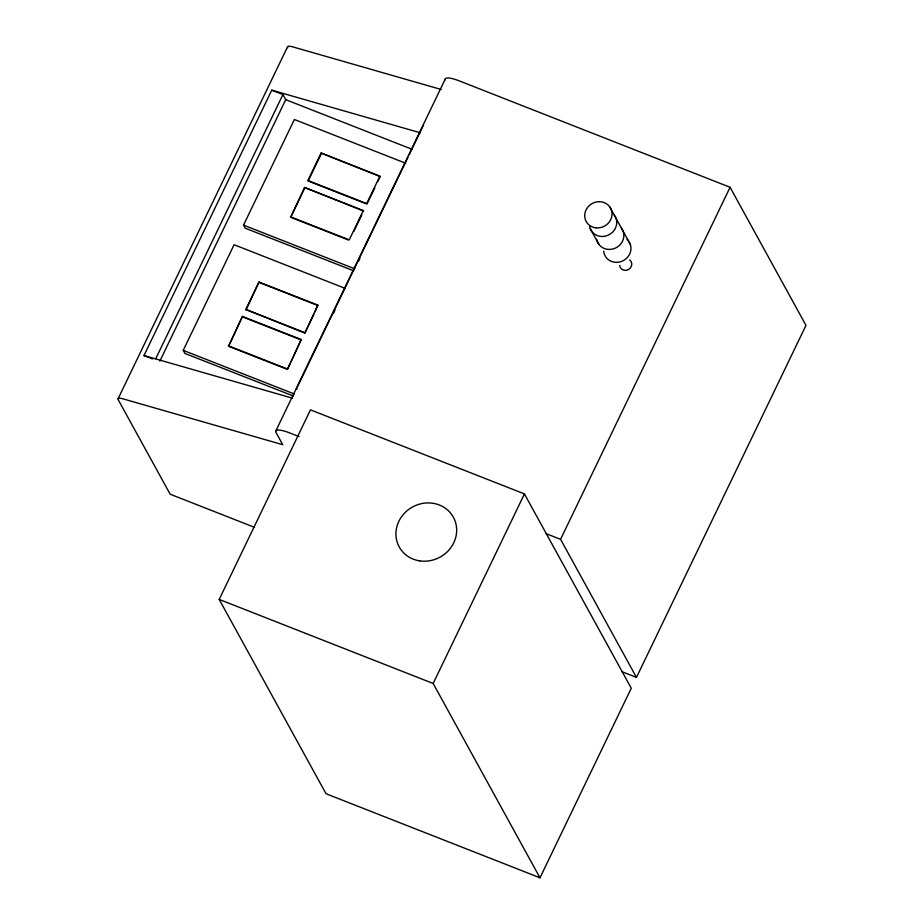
<?xml version="1.0" encoding="UTF-8"?>
<svg xmlns="http://www.w3.org/2000/svg" width="924" height="924" viewBox="0 0 924 924"><rect width="100%" height="100%" fill="white"/><g stroke="black" fill="none" stroke-linecap="round" stroke-linejoin="round"><path stroke-width="1.39" d="M118.076 398.787L287.583 46.731M152.668 358.962L143.982 355.544L271.76 90.159L420.362 132.813M155.775 358.639L282.94 94.548L271.76 90.159M159.84 361.168L285.747 99.665L282.94 94.548M293.543 396.084L184.916 353.418L183.229 350.346L234.084 244.733L345.391 288.461M353.834 270.871L245.207 228.193L243.52 225.121L294.375 119.508L405.682 163.236M289.847 364.275L287.399 369.381L228.586 346.281L242.423 316.435L301.236 339.535L291.072 361.734M313.883 314.356L304.874 333.079L245.784 309.459L258.997 282.005L317.81 305.105L315.084 311.862M348.163 239.87L290.69 217.29L304.527 187.457L363.34 210.557L363.617 211.065L304.527 187.457M321.102 153.014L307.888 180.48L366.701 203.58L379.914 176.126L321.102 153.014L380.203 176.634L377.801 181.624M228.586 346.281L242.423 316.435M246.061 309.967L258.997 282.005M290.69 217.29L304.804 187.965M321.39 153.523L308.166 180.988L365.638 203.569M287.399 369.381L301.236 339.535M304.874 333.079L317.81 305.105M363.34 210.557L349.214 239.882L290.402 216.782M353.8 231.474L361.781 214.888M366.978 204.088L374.786 187.861M275.733 431.15L445.241 79.094M407.958 157.299L296.373 389.027L296.927 389.247M409.205 154.701L423.538 124.936M333.703 312.866L334.95 310.268M358.639 261.076L359.886 258.489M219.196 599.422L310.476 409.863L524.439 493.924L631.265 688.241L539.986 877.8L326.033 793.739L219.196 599.422L433.16 683.483L539.986 877.8M433.16 683.483L524.439 493.924M730.087 187.283L805.982 325.352L636.474 677.408L560.579 539.339L730.087 187.283L459.193 80.862A19.288 4.447 25.7 0 0 445.264 79.753M441.233 89.489L292.619 46.824A11.331 2.61 25.7 0 0 287.734 47.69M143.982 355.544L292.585 398.209M285.747 99.665L412.046 149.284M243.52 225.121L354.828 268.849M259.286 282.513L318.099 305.613M245.784 309.459L304.597 332.571M242.7 316.944L301.513 340.055M228.297 345.761L287.11 368.872M183.229 350.346L294.537 394.074M299.064 436.602L289.686 432.917A19.288 4.447 25.7 0 0 276.057 432.571L282.732 444.698L123.111 398.879A11.331 2.61 25.7 0 0 118.226 399.746L170.155 494.201L254.574 527.373M545.818 533.541L560.579 539.339M621.736 671.609L636.474 677.408M609.621 206.676L630.18 244.052M590.205 228.551L598.937 244.433M614.333 215.234A13.895 12.867 -28.8 0 1 608.211 235.17A13.895 12.867 -28.8 0 1 589.604 226.38M627.038 239.443A13.895 12.867 -28.8 0 1 622.984 260.787A13.895 12.867 -28.8 0 1 603.684 251.132M621.448 228.17A13.895 12.867 -28.8 0 1 615.326 248.117A13.895 12.867 -28.8 0 1 596.708 239.316M629.671 259.91A6.179 5.717 -28.8 0 1 628.505 269.589A6.179 5.717 -28.8 0 1 619.681 265.419M595.899 227.835A13.895 12.867 -28.8 0 0 611.249 209.621A13.895 12.867 -28.8 0 0 587.964 206.964A13.895 12.867 -28.8 0 0 595.899 227.835M419.681 560.868A30.885 28.598 -28.8 0 0 455.266 521.54A30.885 28.598 -28.8 0 0 403.915 513.79A30.885 28.598 -28.8 0 0 419.681 560.868"/></g></svg>
